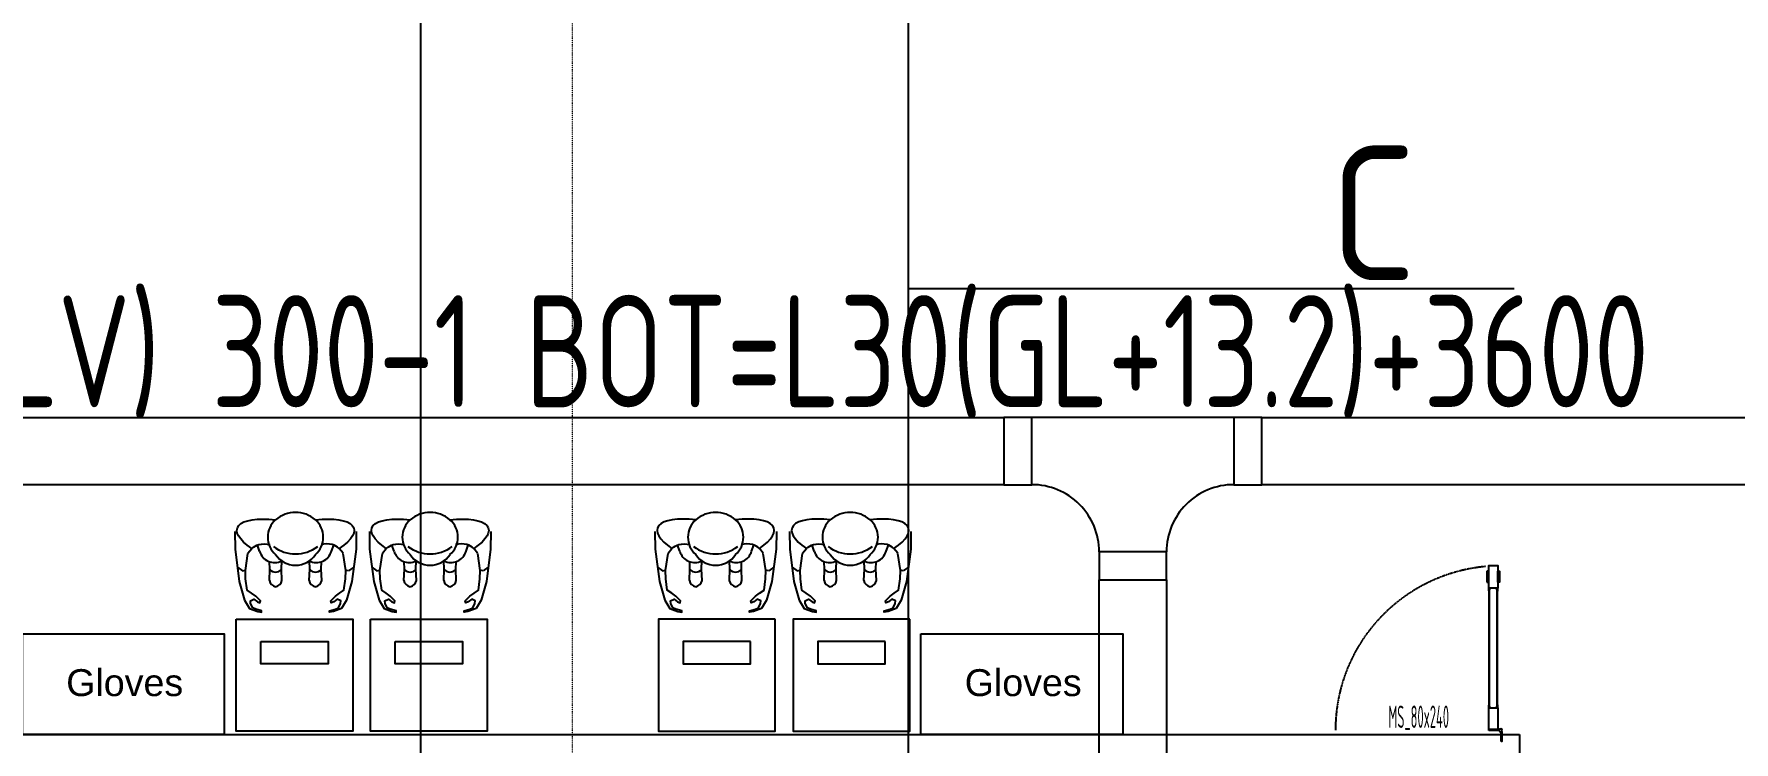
# Model space of a CAD drawing. Extents: x -32000 to 416743, y -254124 to 144214.
# Drawn here: x 250200 to 257781, y 452 to 3611 of the extents above; entities that cross this region are included whole.
import ezdxf
from ezdxf.enums import TextEntityAlignment as Align

# ---------------------------------------------------------------- set-up
doc = ezdxf.new("R2010")
doc.units = 0
doc.header["$LTSCALE"] = 10
for name, pattern in [('H12PL4$0$JJP_三點線', [0.9, 0.3, -0.15, 0, -0.15, 0, -0.15, 0, -0.15]), ('XFDP30$0$HIDDEN', [0.3, 0.2, -0.1]), ('XFM7P40ICA$0$H12PL4$0$JJP_三點線', [0.9, 0.3, -0.15, 0, -0.15, 0, -0.15, 0, -0.15])]:
    doc.linetypes.add(name, pattern=pattern)
for name, color, linetype in [('H12PL4$0$A-ZONE', 252, 'Continuous'), ('H12PL4$0$S-GRID', 252, 'Continuous'), ('X-F2-L30-E-CT-LV-50K$0$E-CBL-EQPM', 230, 'Continuous'), ('X-F2-L30-E-CT-LV-50K$0$E-CBL-TXT', 250, 'Continuous'), ('X-F2-L30-FS-PIPE$0$F-SK-LINE3', 100, 'Continuous'), ('XFDP30$0$A-Door (50K)', 2, 'Continuous'), ('XFDP30$0$A-W-P1S (50K)', 2, 'Continuous'), ('XFDP30$0$B-BM', 2, 'Continuous'), ('XFDP30$0$B-Gowning room improvement', 15, 'Continuous'), ('XFDP30$0$MDT-3-MF-4', 8, 'Continuous'), ('XFM7P40ICA$0$H12PL4$0$S-GRID', 252, 'Continuous')]:
    doc.layers.add(name, color=color, linetype=linetype)
doc.styles.add('H12PL4$0$Standard', font='isocp.shx', dxfattribs={"bigfont": 'chineset.shx'})
doc.styles.add('X-F2-L30-E-CT-LV-50K$0$AA-TXT', font='isocp.shx', dxfattribs={"bigfont": 'chineset.shx'})
doc.styles.add('XFDP30$0$AA-TXT', font='isocp.shx', dxfattribs={"width": 0.8, "bigfont": 'china.shx'})
doc.styles.add('XFDP30$0$shei', font='arial.ttf')

# ---------------------------------------------------------------- blocks, each defined once
blk = doc.blocks.new('H12PL4')
at = {"layer": 'H12PL4$0$S-GRID', "linetype": 'H12PL4$0$JJP_三點線', "lineweight": 0}
blk.add_line((252600, 128250), (252600, -28000), dxfattribs=at)
at = {"layer": 'H12PL4$0$A-ZONE', "style": 'H12PL4$0$Standard'}
blk.add_text('C', height=600, dxfattribs=at).set_placement((256171.4, 3111.8), align=Align.TOP_CENTER)
blk = doc.blocks.new('XFDP30$0$~glove')
at = {"layer": 'XFDP30$0$B-Gowning room improvement'}
blk.add_lwpolyline([(450, 0), (450, -900), (0, -900), (0, 0)], close=True, dxfattribs=at)
at = {"layer": 'XFDP30$0$B-Gowning room improvement', "style": 'XFDP30$0$shei'}
blk.add_text('Gloves', height=120, rotation=270, dxfattribs=at).set_placement((171.7, -195.2))
blk = doc.blocks.new('XFDP30$0$GAD2205')
blk.add_lwpolyline([(0, 0.9), (-0.3, 1.2), (-18.1, 1.2, -0.414214), (-18.4, 1.5), (-18.4, 3.1, -0.414214), (-18.1, 3.4), (-13.7, 3.4, 0.414214), (-13.4, 3.7), (-13.4, 4.1, 0.414214), (-13.7, 4.4), (-18.1, 4.4, -0.414214), (-18.4, 4.7), (-18.4, 11.8, -0.414214), (-18.2, 12), (-18.2, 12, 0.414214), (-18, 12.2), (-18, 13.7, 0.72636), (-18.5, 13.9), (-19.3, 12.8, 0.158507), (-19.4, 12.6), (-19.4, 0.3, 0.414214), (-19.1, 0), (19.1, 0, 0.414214), (19.4, 0.3), (19.4, 12.6, 0.158507), (19.3, 12.8), (18.5, 13.9, 0.72636), (18, 13.7), (18, 12.2, 0.414214), (18.2, 12, -0.414214), (18.4, 11.8), (18.4, 4.7, -0.414214), (18.1, 4.4), (13.7, 4.4, 0.414214), (13.4, 4.1), (13.4, 3.7, 0.414214), (13.7, 3.4), (18.1, 3.4, -0.414214), (18.4, 3.1), (18.4, 1.5, -0.414214), (18.1, 1.2), (0.3, 1.2)], format="xyb", close=True)
blk = doc.blocks.new('XFDP30$0$Door-S80ap')
for p, q in [((8.79, 70.44), (8.79, 75.34)), ((8.79, 75.34), (9.59, 75.34)), ((9.59, 70.44), (8.79, 70.44)), ((9.59, 75.34), (9.59, 70.44))]:
    blk.add_line(p, q)
at = {"ltscale": 5}
for points in [[(8.79, 67.84), (8.79, 77.94), (4.79, 77.94), (4.79, 67.84)], [(5.05, 67.5), (5.05, 14.78), (4.99, 14.78), (4.99, 67.5)], [(8.59, 14.78), (8.53, 14.78), (8.53, 67.5), (8.59, 67.5)], [(8.79, 4.34), (8.79, 14.44), (4.79, 14.44), (4.79, 4.34)]]:
    blk.add_lwpolyline(points, close=True, dxfattribs=at)
blk.add_lwpolyline([(4.79, 70.44), (4.79, 75.34), (3.99, 75.34), (3.99, 70.44)], close=True)
blk.add_lwpolyline([(4.85, 67.91), (4.85, 66.68, 0.158507), (4.85, 66.66), (4.93, 66.55, 0.72636), (4.99, 66.57), (4.99, 66.72, 0.414214), (4.97, 66.74, -0.414214), (4.95, 66.76), (4.95, 67.47, -0.414214), (4.98, 67.5), (5.42, 67.5, 0.414214), (5.45, 67.53), (5.45, 67.57, 0.414214), (5.42, 67.6), (4.98, 67.6, -0.414214), (4.95, 67.63), (4.95, 67.79, -0.414214), (4.98, 67.82), (6.76, 67.82), (6.79, 67.85), (6.82, 67.82), (8.6, 67.82, -0.414214), (8.63, 67.79), (8.63, 67.63, -0.414214), (8.6, 67.6), (8.16, 67.6, 0.414214), (8.13, 67.57), (8.13, 67.53, 0.414214), (8.16, 67.5), (8.6, 67.5, -0.414214), (8.63, 67.47), (8.63, 66.76, -0.414214), (8.61, 66.74), (8.61, 66.74, 0.414214), (8.59, 66.72), (8.59, 66.57, 0.72636), (8.64, 66.55), (8.72, 66.66, 0.158507), (8.73, 66.68), (8.73, 67.91, 0.414214), (8.7, 67.94), (4.88, 67.94, 0.414214)], format="xyb", close=True, dxfattribs=at)
at = {"ltscale": 500}
for points in [[(3.25, -0.65), (3.25, 3.85), (3, 3.85), (3, -0.65)], [(8.49, 4.84), (3.99, 4.84), (3.99, 4.59), (8.49, 4.59)]]:
    blk.add_lwpolyline(points, close=True, dxfattribs=at)
at = {"linetype": 'XFDP30$0$HIDDEN', "ltscale": 0.1}
blk.add_arc((3.45, 4.39), 73.55, 0, 84.86408, dxfattribs=at)
at = {"ltscale": 500, "extrusion": (0, 0, -1)}
blk.add_ellipse((3.45, 4.39), major_axis=(-0.495, 0.495), ratio=1, start_param=5.497787, end_param=11.780972, dxfattribs=at)
at = {"ltscale": 5, "xscale": 0.1000000000058208, "yscale": 0.1000000000058208, "zscale": 0.1000000000058208}
blk.add_blockref('XFDP30$0$GAD2205', (6.79, 14.34), dxfattribs=at)
at = {"color": 9, "style": 'XFDP30$0$AA-TXT', "width": 0.45}
blk.add_attdef('100x240', text='', height=10, dxfattribs=at).set_placement((40, 10), align=Align.MIDDLE)
blk = doc.blocks.new('XFDP30')
at = {"layer": 'XFDP30$0$A-W-P1S (50K)'}
for p, q in [((249575, 485), (256825, 485)), ((256825, 485), (256825, -488))]:
    blk.add_line(p, q, dxfattribs=at)
at = {"layer": 'XFDP30$0$B-BM'}
for points in [[(251101.1, 1000), (251621.1, 1000), (251621.1, 500), (251101.1, 500)], [(251701.1, 1000), (252221.1, 1000), (252221.1, 500), (251701.1, 500)], [(253505, 1000), (252985, 1000), (252985, 500), (253505, 500)], [(254105, 1000), (253585, 1000), (253585, 500), (254105, 500)], [(251211.1, 900), (251511.1, 900), (251511.1, 800), (251211.1, 800)], [(251811.1, 900), (252111.1, 900), (252111.1, 800), (251811.1, 800)], [(253395, 900), (253095, 900), (253095, 800), (253395, 800)], [(253995, 900), (253695, 900), (253695, 800), (253995, 800)]]:
    blk.add_lwpolyline(points, close=True, dxfattribs=at)
at = {"layer": 'XFDP30$0$MDT-3-MF-4'}
for p, q in [((251095.6, 1390.7), (251096.4, 1311.7)), ((251636.9, 1390.7), (251636.1, 1311.7)), ((251695.6, 1390.7), (251696.4, 1311.7)), ((252236.9, 1390.7), (252236.1, 1311.7)), ((252969.1, 1390.7), (252970, 1311.7)), ((253510.5, 1390.7), (253509.6, 1311.7)), ((253569.1, 1390.7), (253570, 1311.7)), ((254110.5, 1390.7), (254109.6, 1311.7)), ((251154.1, 1294.3), (251171.1, 1315.7)), ((251205.8, 1303.6), (251196.1, 1330.2)), ((251526.7, 1303.6), (251536.4, 1330.2)), ((251578.4, 1294.3), (251561.4, 1315.7)), ((251754.1, 1294.3), (251771.1, 1315.7)), ((251805.8, 1303.6), (251796.1, 1330.2)), ((252126.7, 1303.6), (252136.4, 1330.2)), ((252178.4, 1294.3), (252161.4, 1315.7)), ((253027.7, 1294.3), (253044.7, 1315.7)), ((253079.4, 1303.6), (253069.6, 1330.2)), ((253400.2, 1303.6), (253410, 1330.2)), ((253452, 1294.3), (253434.9, 1315.7)), ((253627.7, 1294.3), (253644.7, 1315.7)), ((253679.4, 1303.6), (253669.6, 1330.2)), ((254000.2, 1303.6), (254010, 1330.2)), ((254052, 1294.3), (254034.9, 1315.7)), ((251106.9, 1231.8), (251129.5, 1214.9)), ((251129.5, 1214.9), (251142.7, 1219)), ((251603.1, 1214.9), (251589.8, 1219)), ((251625.6, 1231.8), (251603.1, 1214.9)), ((251706.9, 1231.8), (251729.5, 1214.9)), ((251729.5, 1214.9), (251742.7, 1219)), ((252203.1, 1214.9), (252189.8, 1219)), ((252225.6, 1231.8), (252203.1, 1214.9)), ((252980.5, 1231.8), (253003, 1214.9)), ((253003, 1214.9), (253016.3, 1219)), ((253476.6, 1214.9), (253463.3, 1219)), ((253499.1, 1231.8), (253476.6, 1214.9)), ((253580.5, 1231.8), (253603, 1214.9)), ((253603, 1214.9), (253616.3, 1219)), ((254076.6, 1214.9), (254063.3, 1219)), ((254099.1, 1231.8), (254076.6, 1214.9))]:
    blk.add_line(p, q, dxfattribs=at)
for points in [[(251096.4, 1311.7), (251115.3, 1168.4), (251139, 1084.6), (251161.2, 1048.2), (251197.6, 1034), (251214.6, 1031.7), (251214.6, 1036.9), (251188.7, 1044.1), (251175.3, 1050.3), (251166, 1070), (251164.9, 1082.4), (251180.5, 1088.6), (251196, 1077.2), (251207.4, 1073.1), (251209.4, 1081.3), (251188.7, 1102), (251170.1, 1116.5), (251150.4, 1129.9), (251143.9, 1180.1), (251142.5, 1217.7), (251153.9, 1292.9)], [(251636.1, 1311.7), (251617.2, 1168.4), (251593.5, 1084.6), (251571.3, 1048.2), (251534.9, 1034), (251517.9, 1031.7), (251517.9, 1036.9), (251543.8, 1044.1), (251557.2, 1050.3), (251566.5, 1070), (251567.6, 1082.4), (251552, 1088.6), (251536.5, 1077.2), (251525.1, 1073.1), (251523.1, 1081.3), (251543.8, 1102), (251562.4, 1116.5), (251582.1, 1129.9), (251588.6, 1180.1), (251590, 1217.7), (251578.6, 1292.9)], [(251696.4, 1311.7), (251715.3, 1168.4), (251739, 1084.6), (251761.2, 1048.2), (251797.6, 1034), (251814.6, 1031.7), (251814.6, 1036.9), (251788.7, 1044.1), (251775.3, 1050.3), (251766, 1070), (251764.9, 1082.4), (251780.5, 1088.6), (251796, 1077.2), (251807.4, 1073.1), (251809.4, 1081.3), (251788.7, 1102), (251770.1, 1116.5), (251750.4, 1129.9), (251743.9, 1180.1), (251742.5, 1217.7), (251753.9, 1292.9)], [(252236.1, 1311.7), (252217.2, 1168.4), (252193.5, 1084.6), (252171.3, 1048.2), (252134.9, 1034), (252117.9, 1031.7), (252117.9, 1036.9), (252143.8, 1044.1), (252157.2, 1050.3), (252166.5, 1070), (252167.6, 1082.4), (252152, 1088.6), (252136.5, 1077.2), (252125.1, 1073.1), (252123.1, 1081.3), (252143.8, 1102), (252162.4, 1116.5), (252182.1, 1129.9), (252188.6, 1180.1), (252190, 1217.7), (252178.6, 1292.9)], [(252970, 1311.7), (252988.8, 1168.4), (253012.6, 1084.6), (253034.8, 1048.2), (253071.2, 1034), (253088.2, 1031.7), (253088.2, 1036.9), (253062.3, 1044.1), (253048.8, 1050.3), (253039.5, 1070), (253038.5, 1082.4), (253054, 1088.6), (253069.5, 1077.2), (253080.9, 1073.1), (253083, 1081.3), (253062.3, 1102), (253043.7, 1116.5), (253024, 1129.9), (253017.5, 1180.1), (253016.1, 1217.7), (253027.4, 1292.9)], [(253509.6, 1311.7), (253490.8, 1168.4), (253467, 1084.6), (253444.9, 1048.2), (253408.4, 1034), (253391.4, 1031.7), (253391.4, 1036.9), (253417.3, 1044.1), (253430.8, 1050.3), (253440.1, 1070), (253441.1, 1082.4), (253425.6, 1088.6), (253410.1, 1077.2), (253398.7, 1073.1), (253396.6, 1081.3), (253417.3, 1102), (253435.9, 1116.5), (253455.6, 1129.9), (253462.2, 1180.1), (253463.5, 1217.7), (253452.2, 1292.9)], [(253570, 1311.7), (253588.8, 1168.4), (253612.6, 1084.6), (253634.8, 1048.2), (253671.2, 1034), (253688.2, 1031.7), (253688.2, 1036.9), (253662.3, 1044.1), (253648.8, 1050.3), (253639.5, 1070), (253638.5, 1082.4), (253654, 1088.6), (253669.5, 1077.2), (253680.9, 1073.1), (253683, 1081.3), (253662.3, 1102), (253643.7, 1116.5), (253624, 1129.9), (253617.5, 1180.1), (253616.1, 1217.7), (253627.4, 1292.9)], [(254109.6, 1311.7), (254090.8, 1168.4), (254067, 1084.6), (254044.9, 1048.2), (254008.4, 1034), (253991.4, 1031.7), (253991.4, 1036.9), (254017.3, 1044.1), (254030.8, 1050.3), (254040.1, 1070), (254041.1, 1082.4), (254025.6, 1088.6), (254010.1, 1077.2), (253998.7, 1073.1), (253996.6, 1081.3), (254017.3, 1102), (254035.9, 1116.5), (254055.6, 1129.9), (254062.2, 1180.1), (254063.5, 1217.7), (254052.2, 1292.9)], [(251249.5, 1172.5), (251251.7, 1222.5), (251250.5, 1256.3)], [(251305.3, 1172.5), (251303.1, 1222.5), (251304.5, 1260.1)], [(251427.2, 1172.5), (251429.4, 1222.5), (251428, 1260.1)], [(251483, 1172.5), (251480.8, 1222.5), (251482, 1256.4)], [(251849.5, 1172.5), (251851.7, 1222.5), (251850.5, 1256.3)], [(251905.3, 1172.5), (251903.1, 1222.5), (251904.5, 1260.1)], [(252027.2, 1172.5), (252029.4, 1222.5), (252028, 1260.1)], [(252083, 1172.5), (252080.8, 1222.5), (252082, 1256.4)], [(253123.1, 1172.5), (253125.3, 1222.5), (253124, 1256.4)], [(253178.9, 1172.5), (253176.7, 1222.5), (253178.1, 1260.1)], [(253300.8, 1172.5), (253302.9, 1222.5), (253301.6, 1260.1)], [(253356.5, 1172.5), (253354.3, 1222.5), (253355.6, 1256.3)], [(253723.1, 1172.5), (253725.3, 1222.5), (253724, 1256.4)], [(253778.9, 1172.5), (253776.7, 1222.5), (253778.1, 1260.1)], [(253900.8, 1172.5), (253902.9, 1222.5), (253901.6, 1260.1)], [(253956.5, 1172.5), (253954.3, 1222.5), (253955.6, 1256.3)]]:
    blk.add_lwpolyline(points, dxfattribs=at)
for centre, radius, start, end in [((251344.6, 1365.7), 102.2, 131.04382, 228.95618), ((251366.3, 1340.7), 135.3, 48.97816, 131.02184), ((251388, 1365.7), 102.2, 311.04382, 48.95618), ((251944.6, 1365.7), 102.2, 131.04382, 228.95618), ((251966.3, 1340.7), 135.3, 48.97816, 131.02184), ((251988, 1365.7), 102.2, 311.04382, 48.95618), ((253218.1, 1365.7), 102.2, 131.04382, 228.95618), ((253239.8, 1340.7), 135.3, 48.97816, 131.02184), ((253261.5, 1365.7), 102.2, 311.04382, 48.95618), ((253818.1, 1365.7), 102.2, 131.04382, 228.95618), ((253839.8, 1340.7), 135.3, 48.97816, 131.02184), ((253861.5, 1365.7), 102.2, 311.04382, 48.95618), ((251273.1, 1322.6), 69.9, 195.76106, 296.6613), ((251366.3, 1451.3), 160.5, 232.02873, 307.97127), ((251459.4, 1322.6), 69.9, 243.3387, 344.23894), ((251873.1, 1322.6), 69.9, 195.76106, 296.6613), ((251966.3, 1451.3), 160.5, 232.02873, 307.97127), ((252059.4, 1322.6), 69.9, 243.3387, 344.23894), ((253146.7, 1322.6), 69.9, 195.76106, 296.6613), ((253239.8, 1451.3), 160.5, 232.02873, 307.97127), ((253332.9, 1322.6), 69.9, 243.3387, 344.23894), ((253746.7, 1322.6), 69.9, 195.76106, 296.6613), ((253839.8, 1451.3), 160.5, 232.02873, 307.97127), ((253932.9, 1322.6), 69.9, 243.3387, 344.23894), ((251277.4, 1241.7), 32, 216.67686, 323.32314), ((251366.3, 1346), 105.8, 212.88495, 327.11505), ((251455.1, 1241.7), 32, 216.67686, 323.32314), ((251877.4, 1241.7), 32, 216.67686, 323.32314), ((251966.3, 1346), 105.8, 212.88495, 327.11505), ((252055.1, 1241.7), 32, 216.67686, 323.32314), ((253151, 1241.7), 32, 216.67686, 323.32314), ((253239.8, 1346), 105.8, 212.88495, 327.11505), ((253328.6, 1241.7), 32, 216.67686, 323.32314), ((253751, 1241.7), 32, 216.67686, 323.32314), ((253839.8, 1346), 105.8, 212.88495, 327.11505), ((253928.6, 1241.7), 32, 216.67686, 323.32314), ((251283.4, 1178.5), 34.4, 189.97707, 260.02293), ((251271.5, 1178.5), 34.4, 279.97707, 350.02293), ((251461, 1178.5), 34.4, 189.97707, 260.02293), ((251449.1, 1178.5), 34.4, 279.97707, 350.02293), ((251883.4, 1178.5), 34.4, 189.97707, 260.02293), ((251871.5, 1178.5), 34.4, 279.97707, 350.02293), ((252061, 1178.5), 34.4, 189.97707, 260.02293), ((252049.1, 1178.5), 34.4, 279.97707, 350.02293), ((253156.9, 1178.5), 34.4, 189.97707, 260.02293), ((253145, 1178.5), 34.4, 279.97707, 350.02293), ((253334.6, 1178.5), 34.4, 189.97707, 260.02293), ((253322.7, 1178.5), 34.4, 279.97707, 350.02293), ((253756.9, 1178.5), 34.4, 189.97707, 260.02293), ((253745, 1178.5), 34.4, 279.97707, 350.02293), ((253934.6, 1178.5), 34.4, 189.97707, 260.02293), ((253922.7, 1178.5), 34.4, 279.97707, 350.02293)]:
    blk.add_arc(centre, radius, start, end, dxfattribs=at)
at = {"layer": 'XFDP30$0$MDT-3-MF-4', "extrusion": (0, 0, -1)}
for centre, major_axis, start_param, end_param in [((251354.6, 1334.4), (248.5, -70.3), 2.296729, 4.298921), ((251377.9, 1334.4), (-248.5, -70.3), 1.984264, 3.986456), ((251954.6, 1334.4), (248.5, -70.3), 2.296729, 4.298921), ((251977.9, 1334.4), (-248.5, -70.3), 1.984264, 3.986456)]:
    blk.add_ellipse(centre, major_axis=major_axis, ratio=0.35182, start_param=start_param, end_param=end_param, dxfattribs=at)
at = {"layer": 'XFDP30$0$MDT-3-MF-4'}
for centre, major_axis, start_param, end_param in [((253228.2, 1334.4), (248.5, -70.3), 1.984264, 3.986456), ((253251.4, 1334.4), (-248.5, -70.3), 2.296729, 4.298921), ((253828.2, 1334.4), (248.5, -70.3), 1.984264, 3.986456), ((253851.4, 1334.4), (-248.5, -70.3), 2.296729, 4.298921)]:
    blk.add_ellipse(centre, major_axis=major_axis, ratio=0.35182, start_param=start_param, end_param=end_param, dxfattribs=at)
for points in [[(251171.1, 1315.7), (251202.2, 1332.5), (251252.5, 1333.4)], [(251561.4, 1315.7), (251530.3, 1332.5), (251480, 1333.4)], [(251771.1, 1315.7), (251802.2, 1332.5), (251852.5, 1333.4)], [(252161.4, 1315.7), (252130.3, 1332.5), (252080, 1333.4)], [(253044.7, 1315.7), (253075.7, 1332.5), (253126.1, 1333.4)], [(253434.9, 1315.7), (253403.9, 1332.5), (253353.6, 1333.4)], [(253644.7, 1315.7), (253675.7, 1332.5), (253726.1, 1333.4)], [(254034.9, 1315.7), (254003.9, 1332.5), (253953.6, 1333.4)]]:
    blk.add_spline(points, degree=3, dxfattribs=at)
at = {"layer": 'XFDP30$0$A-Door (50K)'}
ref = blk.add_blockref('XFDP30$0$Door-S80ap', (256775, 460), dxfattribs=dict(at, xscale=-10, yscale=10, zscale=10))
ref.add_attrib('100x240', 'MS_80x240', dxfattribs={"layer": '0', "color": 9, "height": 100, "rotation": 180, "style": 'XFDP30$0$AA-TXT', "text_generation_flag": 6, "width": 0.45}).set_placement((256375, 560), align=Align.MIDDLE)
at = {"layer": 'XFDP30$0$B-Gowning room improvement', "color": 5, "rotation": 90}
for p in [(250148.4, 485), (254155, 485)]:
    blk.add_blockref('XFDP30$0$~glove', p, dxfattribs=at)
blk = doc.blocks.new('*U566')
at = {"linetype": 'ByBlock', "lineweight": -2, "ltscale": 0.8}
blk.add_line((-300, -300), (600, -300), dxfattribs=at)
for points in [[(300, 300), (300, 425), (0, 425), (0, 300)], [(-425, -300), (-300, -300), (-300, 0), (-425, 0)], [(600, -300), (725, -300), (725, 0), (600, 0)]]:
    blk.add_lwpolyline(points, close=True, dxfattribs=at)
for points in [[(-300, 0, 0.414214), (0, 300)], [(300, 300, 0.414214), (600, 0)]]:
    blk.add_lwpolyline(points, format="xyb", dxfattribs=at)
blk = doc.blocks.new('X-F2-L30-E-CT-LV-50K')
at = {"layer": 'X-F2-L30-E-CT-LV-50K$0$E-CBL-EQPM'}
for points in [[(238325, 1900), (254525, 1900), (254525, 1600), (238325, 1600)], [(255675, 1900), (261600, 1900), (261600, 1600), (255675, 1600)], [(254950, -288), (254950, 1175), (255250, 1175), (255250, -288)]]:
    blk.add_lwpolyline(points, close=True, dxfattribs=at)
at = {"layer": 'X-F2-L30-E-CT-LV-50K$0$E-CBL-EQPM', "rotation": 179.9999999999999}
blk.add_blockref('*U566', (255250, 1600), dxfattribs=at)
at = {"layer": 'X-F2-L30-E-CT-LV-50K$0$E-CBL-TXT', "style": 'X-F2-L30-E-CT-LV-50K$0$AA-TXT', "width": 0.8}
blk.add_text('(LV) 300-1 BOT=L30(GL+13.2)+3600', height=500, dxfattribs=at).set_placement((249913.4, 2195.5), align=Align.MIDDLE_LEFT)
blk = doc.blocks.new('XFM7P40ICA$0$H12PL4')
at = {"layer": 'XFM7P40ICA$0$H12PL4$0$S-GRID', "linetype": 'XFM7P40ICA$0$H12PL4$0$JJP_三點線', "lineweight": 0}
blk.add_line((252600, 128250), (252600, -28000), dxfattribs=at)
blk = doc.blocks.new('XFM7P40ICA')
blk.add_blockref('XFM7P40ICA$0$H12PL4', (0, 0))
blk = doc.blocks.new('X-F2-L30-FS-PIPE')
at = {"layer": 'X-F2-L30-FS-PIPE$0$F-SK-LINE3'}
for p, q in [((251925, -1200), (251925, 4115.9)), ((254100, 75), (254100, 4115.9)), ((254100, 2475), (256800, 2475))]:
    blk.add_line(p, q, dxfattribs=at)

msp = doc.modelspace()

# ---------------------------------------------------------------- block references
for name in ['H12PL4', 'XFM7P40ICA', 'XFDP30', 'X-F2-L30-E-CT-LV-50K', 'X-F2-L30-FS-PIPE']:
    msp.add_blockref(name, (0, 0))

doc.saveas('drawing.dxf')
